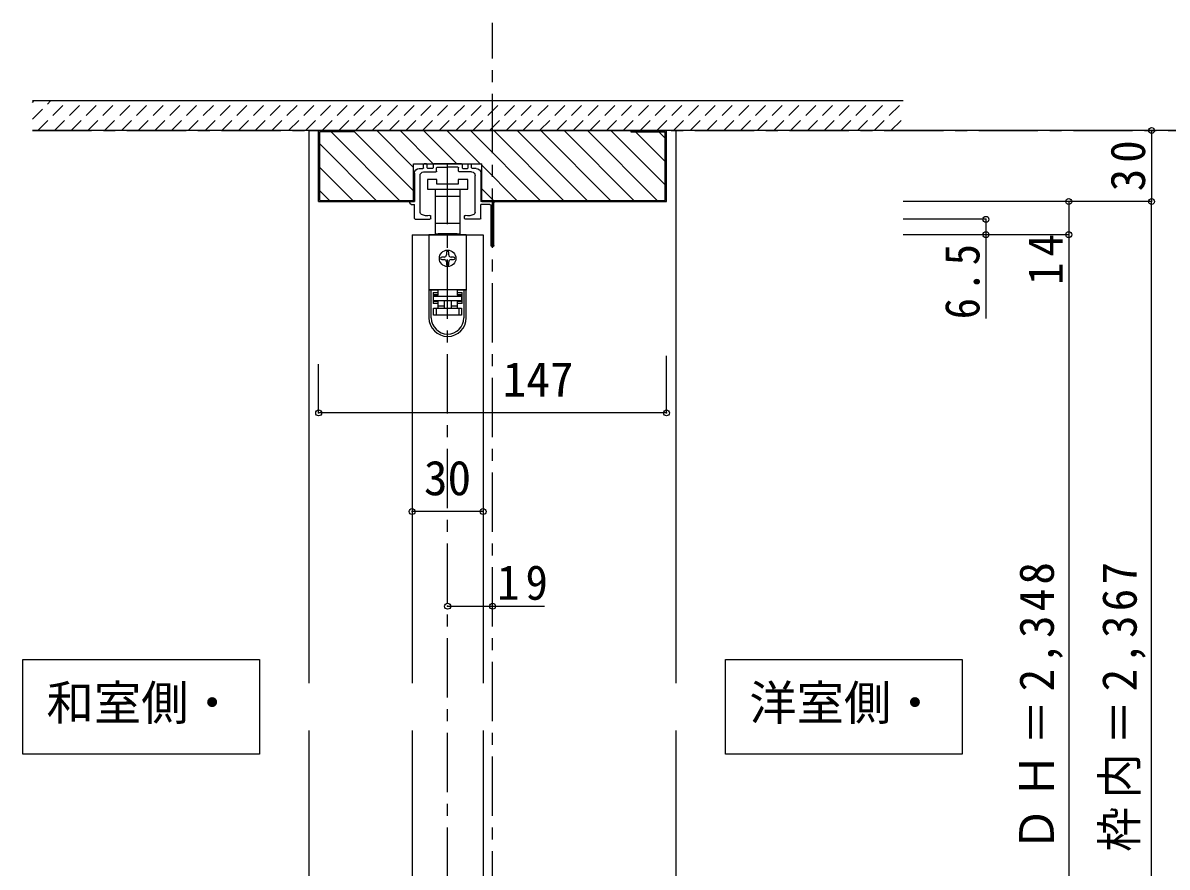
# Model space of a CAD drawing. Units: millimetres at full size, sheet at 1:5; details may follow other scales. Extents: x -973 to 977, y -701 to 696.
# Drawn here: x -564.3 to -80.8, y -359.2 to -2.5 of the extents above; entities that cross this region are included whole.
import ezdxf
from ezdxf.enums import TextEntityAlignment as Align

# ---------------------------------------------------------------- set-up
doc = ezdxf.new("R2010")
doc.units = ezdxf.units.MM
doc.header["$LTSCALE"] = 5
doc.header["$PDMODE"] = 32
doc.header["$PDSIZE"] = 2.5
doc.linetypes.add('CHAIN1', pattern=[8, 5, -1, 1, -1])
doc.linetypes.add('DASHED1', pattern=[1.8, 1.2, -0.6])
for name, color, linetype in [('0-1_通り芯', 4, 'CHAIN1'), ('0-4_枠', 3, 'Continuous'), ('0-6_扉', 6, 'Continuous'), ('0-7_金物', 7, 'Continuous'), ('0-A_文字', 7, 'Continuous'), ('0-B_寸法', 7, 'Continuous'), ('0-C_ハッチ', 4, 'DASHED1')]:
    doc.layers.add(name, color=color, linetype=linetype)
doc.styles.add('ＭＳ ゴシック', font='')
doc.styles.get('ＭＳ ゴシック').set_extended_font_data('MS Gothic')

# ---------------------------------------------------------------- blocks, each defined once
blk = doc.blocks.new('下荷重(戸車)')
at = {"layer": '0-7_金物'}
for p, q in [((8.5, 37.107), (4.5, 37.107)), ((-5.25, 30.107), (0, 30.107)), ((0, 30.107), (5.25, 30.107)), ((5.25, 30.107), (5.25, 33.107)), ((5.25, 18.507), (5.25, 30.107)), ((0, 18.507), (-5.25, 18.507)), ((-5.25, 18.507), (-5.25, 14.107)), ((5.25, 18.507), (0, 18.507)), ((5.25, 14.107), (5.25, 18.507)), ((7.9, 13.807), (-7.9, 13.807)), ((-7.9, 13.807), (-7.9, -9.493)), ((-5.25, 14.107), (-4, 14.107)), ((-4, 14.107), (-4, 13.807)), ((4, 14.107), (-4, 14.107)), ((4, 14.107), (5.25, 14.107)), ((4, 13.807), (4, 14.107)), ((7.9, 13.807), (7.9, -9.493)), ((-0.5, 6.307), (-0.5, 5.307)), ((0.5, 5.307), (0.5, 6.307)), ((-1.5, 4.307), (-2.5, 4.307)), ((-2.5, 3.307), (-1.5, 3.307)), ((-0.5, 2.307), (-0.5, 1.307)), ((0.5, 1.307), (0.5, 2.307)), ((2.5, 4.307), (1.5, 4.307)), ((1.5, 3.307), (2.5, 3.307)), ((7.9, -9.493), (-7.9, -9.493)), ((-7.9, -9.493), (-7.9, -9.593)), ((-6.9, -9.593), (-7.9, -9.593)), ((-7.9, -9.593), (-7.9, -21.293)), ((-4.2, -9.593), (-6.9, -9.593)), ((-6.9, -21.293), (-6.9, -9.593)), ((-4.9, -9.593), (-4.9, -9.493)), ((-4.2, -9.593), (-4.2, -10.593)), ((-4, -11.693), (-4, -9.493)), ((4, -9.493), (4, -11.693)), ((6.9, -9.593), (4.2, -9.593)), ((4.2, -10.593), (4.2, -9.593)), ((4.9, -9.493), (4.9, -9.593)), ((6.9, -9.593), (6.9, -21.293)), ((7.9, -9.593), (6.9, -9.593)), ((7.9, -9.493), (7.9, -9.593)), ((7.9, -21.293), (7.9, -9.593)), ((-6.1, -10.593), (-6.1, -15.293)), ((-6.1, -10.593), (-4.2, -10.593)), ((-6.1, -14.293), (-4.2, -14.293)), ((-5.9, -11.693), (-5.9, -12.193)), ((-4, -11.693), (-5.9, -11.693)), ((-5.9, -12.193), (5.9, -12.193)), ((-5.9, -14.193), (-5.9, -12.193)), ((5.9, -14.193), (-5.9, -14.193)), ((-4.2, -14.293), (-4.2, -15.293)), ((-4, -16.193), (-4, -14.193)), ((-1.5, -14.193), (-1.5, -17.193)), ((1.5, -14.193), (1.5, -17.193)), ((5.9, -11.693), (4, -11.693)), ((4.2, -11.593), (4.2, -10.593)), ((4.2, -10.593), (6.1, -10.593)), ((6.1, -11.593), (4.2, -11.593)), ((5.9, -12.193), (5.9, -11.693)), ((5.9, -12.193), (5.9, -14.193)), ((6.1, -15.293), (6.1, -10.593)), ((-4.2, -15.293), (-6.1, -15.293)), ((-5.9, -17.193), (-4.9, -17.193)), ((-4.9, -17.193), (4.9, -17.193)), ((-4.9, -17.193), (-4.9, -20.193)), ((-4.2, -15.293), (-4.2, -17.193)), ((1.5, -16.193), (4, -16.193)), ((6.1, -15.293), (4.2, -15.293)), ((4.2, -17.193), (4.2, -15.293)), ((4.9, -17.193), (5.9, -17.193)), ((5.9, -17.193), (5.9, -20.193)), ((4.9, -20.193), (-4.9, -20.193))]:
    blk.add_line(p, q, dxfattribs=at)
for points in [[(-8.5, 33.107), (0, 33.107), (8.5, 33.107), (8.5, 37.107)], [(4.5, 37.107), (4.5, 35.107), (-4.5, 35.107), (-4.5, 37.107), (-8.5, 37.107), (-8.5, 33.107)], [(-5.25, 33.107), (-5.25, 30.107), (-5.25, 18.507)], [(-4.2, -10.593), (-4.2, -11.593), (-6.1, -11.593)], [(4, -14.193), (4, -16.193), (4, -17.193)], [(4.2, -15.293), (4.2, -14.293), (6.1, -14.293)], [(-4.9, -20.193), (-5.9, -20.193), (-5.9, -17.193)], [(-4, -17.193), (-4, -16.193), (-1.5, -16.193)], [(5.9, -20.193), (4.9, -20.193), (4.9, -17.193)]]:
    blk.add_lwpolyline(points, dxfattribs=at)
blk.add_circle((0, 3.807), 3.5, dxfattribs=at)
for centre, radius, start, end in [((-1.5, 5.307), 1, 270, 0), ((0, 6.307), 0.5, 90, 180), ((0, 6.307), 0.5, 0, 90), ((1.5, 5.307), 1, 180, 270), ((-2.5, 3.807), 0.5, 90, 180), ((-2.5, 3.807), 0.5, 180, 270), ((-1.5, 2.307), 1, 0, 90), ((0, 1.307), 0.5, 180, 270), ((0, 1.307), 0.5, 270, 0), ((1.5, 2.307), 1, 90, 180), ((2.5, 3.807), 0.5, 0, 90), ((2.5, 3.807), 0.5, 270, 0), ((0, -21.293), 7.9, 180, 0), ((0, -21.293), 6.9, 180, 0)]:
    blk.add_arc(centre, radius, start, end, dxfattribs=at)
blk = doc.blocks.new('03')
at = {"layer": '0-B_寸法'}
for p, q in [((-13.079, 5.476), (-13.079, -6.524)), ((-11.079, 7.476), (-9.529, 7.476)), ((-9.229, 7.776), (-9.229, 9.176)), ((-9.229, 5.976), (-4.029, 5.976)), ((-8.029, 9.476), (-8.929, 9.476)), ((-7.729, 7.776), (-7.729, 9.176)), ((-5.529, 7.476), (-7.429, 7.476)), ((-5.229, 9.176), (-5.229, 7.776)), ((-4.929, 9.476), (6.771, 9.476)), ((-3.729, 6.276), (-3.729, 7.676)), ((-3.429, 7.976), (0.621, 7.976)), ((0.921, 8.276), (0.621, 7.976)), ((0.921, 8.276), (1.221, 7.976)), ((5.271, 7.976), (1.221, 7.976)), ((5.571, 6.276), (5.571, 7.676)), ((11.071, 5.976), (5.871, 5.976)), ((7.071, 9.176), (7.071, 7.776)), ((7.371, 7.476), (9.271, 7.476)), ((9.571, 7.776), (9.571, 9.176)), ((9.871, 9.476), (10.771, 9.476)), ((11.071, 7.776), (11.071, 9.176)), ((12.921, 7.476), (11.371, 7.476)), ((14.921, 5.476), (14.921, -6.524)), ((-10.679, -11.096), (-10.679, 4.476)), ((12.521, -11.096), (12.521, 4.476)), ((-18.679, -25.124), (-18.679, -7.024)), ((-18.179, -6.524), (-13.079, -6.524)), ((-17.479, -25.124), (-17.479, -8.224)), ((-16.979, -7.724), (-13.079, -7.724)), ((-13.079, -13.724), (-13.079, -7.724)), ((16.321, -6.524), (14.921, -6.524)), ((16.321, -7.724), (14.921, -7.724)), ((14.921, -13.724), (14.921, -7.724)), ((-12.779, -14.024), (-6.529, -14.024)), ((-6.229, -13.724), (-6.229, -12.649)), ((8.071, -13.724), (8.071, -12.649)), ((14.621, -14.024), (8.371, -14.024))]:
    blk.add_line(p, q, dxfattribs=at)
for centre, radius, start, end in [((-11.079, 5.476), 2, 90, 180), ((-9.229, 4.476), 1.5, 90, 180), ((-9.529, 7.776), 0.3, 270, 0), ((-8.929, 9.176), 0.3, 90, 180), ((-8.029, 9.176), 0.3, 0, 90), ((-7.429, 7.776), 0.3, 180, 270), ((-5.529, 7.776), 0.3, 270, 0), ((-4.929, 9.176), 0.3, 90, 180), ((-4.029, 6.276), 0.3, 270, 0), ((-3.429, 7.676), 0.3, 90, 180), ((5.271, 7.676), 0.3, 0, 90), ((5.871, 6.276), 0.3, 180, 270), ((6.771, 9.176), 0.3, 0, 90), ((7.371, 7.776), 0.3, 180, 270), ((9.271, 7.776), 0.3, 270, 0), ((9.871, 9.176), 0.3, 90, 180), ((10.771, 9.176), 0.3, 0, 90), ((11.371, 7.776), 0.3, 180, 270), ((11.071, 4.476), 1.5, 0, 90), ((12.921, 5.476), 2, 0, 90), ((-18.179, -7.024), 0.5, 90, 180), ((-16.979, -8.224), 0.5, 90, 180), ((16.321, -7.124), 0.6, 0, 90), ((16.321, -7.124), 0.6, 270, 0), ((-12.779, -13.724), 0.3, 180, 270), ((-9.679, -11.096), 1, 180, 243.25632), ((-7.879, -7.524), 5, 243.25632, 284.75682), ((-6.529, -12.649), 0.3, 0, 104.75682), ((-6.529, -13.724), 0.3, 270, 0), ((8.371, -12.649), 0.3, 75.24318, 180), ((8.371, -13.724), 0.3, 180, 270), ((9.721, -7.524), 5, 255.24318, 296.74368), ((11.521, -11.096), 1, 296.74368, 0), ((14.621, -13.724), 0.3, 270, 0), ((-18.079, -25.124), 0.6, 180, 0)]:
    blk.add_arc(centre, radius, start, end, dxfattribs=at)

msp = doc.modelspace()

# ---------------------------------------------------------------- linework, layer by layer
at = {"layer": '0-1_通り芯'}
for p, q in [((-365.847, -577.5), (-365.847, -2.5)), ((-560.347, -48), (-33.347, -48)), ((-384.847, -567.5), (-384.847, -62))]:
    msp.add_line(p, q, dxfattribs=at)
at = {"layer": '0-4_枠', "color": 4}
for p, q in [((-443.347, -48), (-439.347, -48)), ((-443.347, -281.5), (-443.347, -48)), ((-288.347, -48), (-292.347, -48)), ((-288.347, -48), (-288.347, -281.5)), ((-443.347, -555.5), (-443.347, -301.5)), ((-288.347, -301.5), (-288.347, -555.5))]:
    msp.add_line(p, q, dxfattribs=at)
at = {"layer": '0-4_枠'}
for p, q in [((-439.347, -78), (-439.347, -48)), ((-439.347, -48), (-292.347, -48)), ((-424.347, -48.5), (-424.347, -48)), ((-307.347, -48), (-307.347, -48.5)), ((-292.347, -78), (-292.347, -48)), ((-438.847, -77.5), (-438.847, -48.5)), ((-424.347, -48.5), (-438.847, -48.5)), ((-307.347, -48.5), (-292.847, -48.5)), ((-292.847, -77.5), (-292.847, -48.5)), ((-399.247, -62), (-370.447, -62)), ((-399.247, -78), (-399.247, -62)), ((-370.447, -78), (-370.447, -62)), ((-439.347, -78), (-399.247, -78)), ((-438.847, -77.5), (-399.247, -77.5)), ((-370.447, -77.5), (-292.847, -77.5)), ((-370.447, -78), (-292.347, -78))]:
    msp.add_line(p, q, dxfattribs=at)
at = {"layer": '0-6_扉'}
for p, q in [((-399.847, -92), (-369.847, -92)), ((-399.847, -92), (-399.847, -281.5)), ((-369.847, -92), (-369.847, -281.5)), ((-399.847, -301.5), (-399.847, -547.5)), ((-369.847, -301.5), (-369.847, -547.5))]:
    msp.add_line(p, q, dxfattribs=at)
at = {"layer": '0-7_金物', "color": 2}
for p, q in [((-192.347, -35.5), (-560.347, -35.5)), ((-192.347, -48), (-560.347, -48))]:
    msp.add_line(p, q, dxfattribs=at)
at = {"layer": '0-7_金物', "color": 4, "linetype": 'DASHED1'}
for p, q in [((-560.347, -43.185), (-552.662, -35.5)), ((-560.347, -36.113), (-559.734, -35.5)), ((-558.091, -48), (-545.591, -35.5)), ((-551.02, -48), (-538.52, -35.5)), ((-543.949, -48), (-531.449, -35.5)), ((-536.878, -48), (-524.378, -35.5)), ((-529.807, -48), (-517.307, -35.5)), ((-522.736, -48), (-510.236, -35.5)), ((-515.665, -48), (-503.165, -35.5)), ((-508.594, -48), (-496.094, -35.5)), ((-501.523, -48), (-489.023, -35.5)), ((-494.452, -48), (-481.952, -35.5)), ((-487.381, -48), (-474.881, -35.5)), ((-480.31, -48), (-467.81, -35.5)), ((-473.239, -48), (-460.739, -35.5)), ((-466.168, -48), (-453.668, -35.5)), ((-459.096, -48), (-446.596, -35.5)), ((-452.025, -48), (-439.525, -35.5)), ((-444.954, -48), (-432.454, -35.5)), ((-437.883, -48), (-425.383, -35.5)), ((-430.812, -48), (-418.312, -35.5)), ((-423.741, -48), (-411.241, -35.5)), ((-416.67, -48), (-404.17, -35.5)), ((-409.599, -48), (-397.099, -35.5)), ((-402.528, -48), (-390.028, -35.5)), ((-395.457, -48), (-382.957, -35.5)), ((-388.386, -48), (-375.886, -35.5)), ((-381.315, -48), (-368.815, -35.5)), ((-374.244, -48), (-361.744, -35.5)), ((-367.173, -48), (-354.673, -35.5)), ((-360.101, -48), (-347.601, -35.5)), ((-353.03, -48), (-340.53, -35.5)), ((-345.959, -48), (-333.459, -35.5)), ((-338.888, -48), (-326.388, -35.5)), ((-331.817, -48), (-319.317, -35.5)), ((-324.746, -48), (-312.246, -35.5)), ((-317.675, -48), (-305.175, -35.5)), ((-310.604, -48), (-298.104, -35.5)), ((-303.533, -48), (-291.033, -35.5)), ((-296.462, -48), (-283.962, -35.5)), ((-289.391, -48), (-276.891, -35.5)), ((-282.32, -48), (-269.82, -35.5)), ((-275.249, -48), (-262.749, -35.5)), ((-268.178, -48), (-255.678, -35.5)), ((-261.107, -48), (-248.607, -35.5)), ((-254.035, -48), (-241.535, -35.5)), ((-246.964, -48), (-234.464, -35.5)), ((-239.893, -48), (-227.393, -35.5)), ((-232.822, -48), (-220.322, -35.5)), ((-225.751, -48), (-213.251, -35.5)), ((-218.68, -48), (-206.18, -35.5)), ((-211.609, -48), (-199.109, -35.5)), ((-204.538, -48), (-192.347, -35.809)), ((-197.467, -48), (-192.347, -42.88))]:
    msp.add_line(p, q, dxfattribs=at)
at = {"layer": '0-A_文字'}
for p, q in [((-564.347, -311.5), (-564.347, -271.5)), ((-564.347, -271.5), (-464.347, -271.5)), ((-464.347, -271.5), (-464.347, -311.5)), ((-267.347, -311.5), (-267.347, -271.5)), ((-267.347, -271.5), (-167.347, -271.5)), ((-167.347, -271.5), (-167.347, -311.5)), ((-464.347, -311.5), (-564.347, -311.5)), ((-167.347, -311.5), (-267.347, -311.5))]:
    msp.add_line(p, q, dxfattribs=at)
at = {"layer": '0-B_寸法', "color": 4}
for p, q in [((-52.347, -48), (-192.347, -48)), ((-87.347, -48), (-87.347, -78)), ((-87.347, -78), (-192.347, -78)), ((-122.347, -78), (-122.347, -92)), ((-87.347, -567.5), (-87.347, -78)), ((-157.347, -85.5), (-192.347, -85.5)), ((-157.347, -85.5), (-157.347, -127.393)), ((-122.347, -92), (-192.347, -92)), ((-122.347, -92), (-122.347, -547.5)), ((-292.347, -167.304), (-292.347, -143.246)), ((-439.347, -167.304), (-439.347, -146.746)), ((-292.347, -167.304), (-439.347, -167.304)), ((-369.847, -209), (-399.847, -209)), ((-384.847, -249), (-343.847, -249))]:
    msp.add_line(p, q, dxfattribs=at)
at = {"layer": '0-B_寸法'}
for p in [(-87.347, -48), (-122.347, -78), (-87.347, -78), (-157.347, -85.5), (-157.347, -92), (-122.347, -92), (-439.347, -167.304), (-292.347, -167.304), (-399.847, -209), (-369.847, -209), (-384.847, -249), (-365.847, -249)]:
    msp.add_point(p, dxfattribs=at)
at = {"layer": '0-C_ハッチ', "linetype": 'Continuous'}
for p, q in [((-399.247, -63.567), (-414.814, -48)), ((-390.915, -62), (-404.915, -48)), ((-381.015, -62), (-395.015, -48)), ((-371.116, -62), (-385.116, -48)), ((-345.716, -77.5), (-375.216, -48)), ((-335.817, -77.5), (-365.317, -48)), ((-355.417, -48), (-325.917, -77.5)), ((-316.018, -77.5), (-345.518, -48)), ((-306.118, -77.5), (-335.618, -48)), ((-296.219, -77.5), (-325.719, -48)), ((-292.847, -70.972), (-315.819, -48)), ((-434.113, -48.5), (-405.113, -77.5)), ((-399.247, -73.467), (-424.347, -48.367)), ((-292.847, -61.073), (-305.42, -48.5)), ((-292.847, -51.173), (-295.52, -48.5)), ((-415.013, -77.5), (-438.847, -53.666)), ((-355.616, -77.5), (-370.447, -62.669)), ((-424.912, -77.5), (-438.847, -63.565)), ((-434.812, -77.5), (-438.847, -73.465)), ((-365.515, -77.5), (-370.447, -72.568))]:
    msp.add_line(p, q, dxfattribs=at)

# ---------------------------------------------------------------- block references
at = {"layer": '0-7_金物', "xscale": -1}
msp.add_blockref('03', (-383.926, -71.476), dxfattribs=at)
at = {"layer": '0-7_金物'}
msp.add_blockref('下荷重(戸車)', (-384.847, -105.807), dxfattribs=at)

# ---------------------------------------------------------------- texts
at = {"layer": '0-A_文字', "style": 'ＭＳ ゴシック'}
for s, p in [('和室側・', (-554.347, -301.5)), ('洋室側・', (-257.347, -301.5))]:
    msp.add_text(s, height=14.66, dxfattribs=at).set_placement(p, align=Align.BOTTOM_LEFT)
at = {"layer": '0-B_寸法', "style": 'ＭＳ ゴシック'}
for s, p in [('147', (-361.553, -164.804)), ('30', (-394.847, -206.5))]:
    msp.add_text(s, height=14.66, dxfattribs=at).set_placement(p, align=Align.BOTTOM_LEFT)
at = {"layer": '0-B_寸法', "char_height": 14.66, "attachment_point": 7, "rotation": 90, "style": 'ＭＳ ゴシック'}
for s, insert in [('\\T1.27;\\W0.95;30', (-89.847, -73.625)), ('\\T1.27;\\W0.95;14', (-124.847, -113.25)), ('\\T1.27;\\W0.9;6.5', (-159.847, -127.724)), ('\\T1.19;\\W0.95;ＤＨ＝2,348', (-124.847, -352.75)), ('\\T1.19;\\W0.95;枠内＝2,367', (-89.847, -352.75))]:
    msp.add_mtext(s, dxfattribs=dict(at, insert=insert))
at = {"layer": '0-B_寸法', "insert": (-363.972, -246.5), "char_height": 14.66, "attachment_point": 7, "style": 'ＭＳ ゴシック'}
msp.add_mtext('\\T1.27;\\W0.95;19', dxfattribs=at)

doc.saveas('drawing.dxf')
